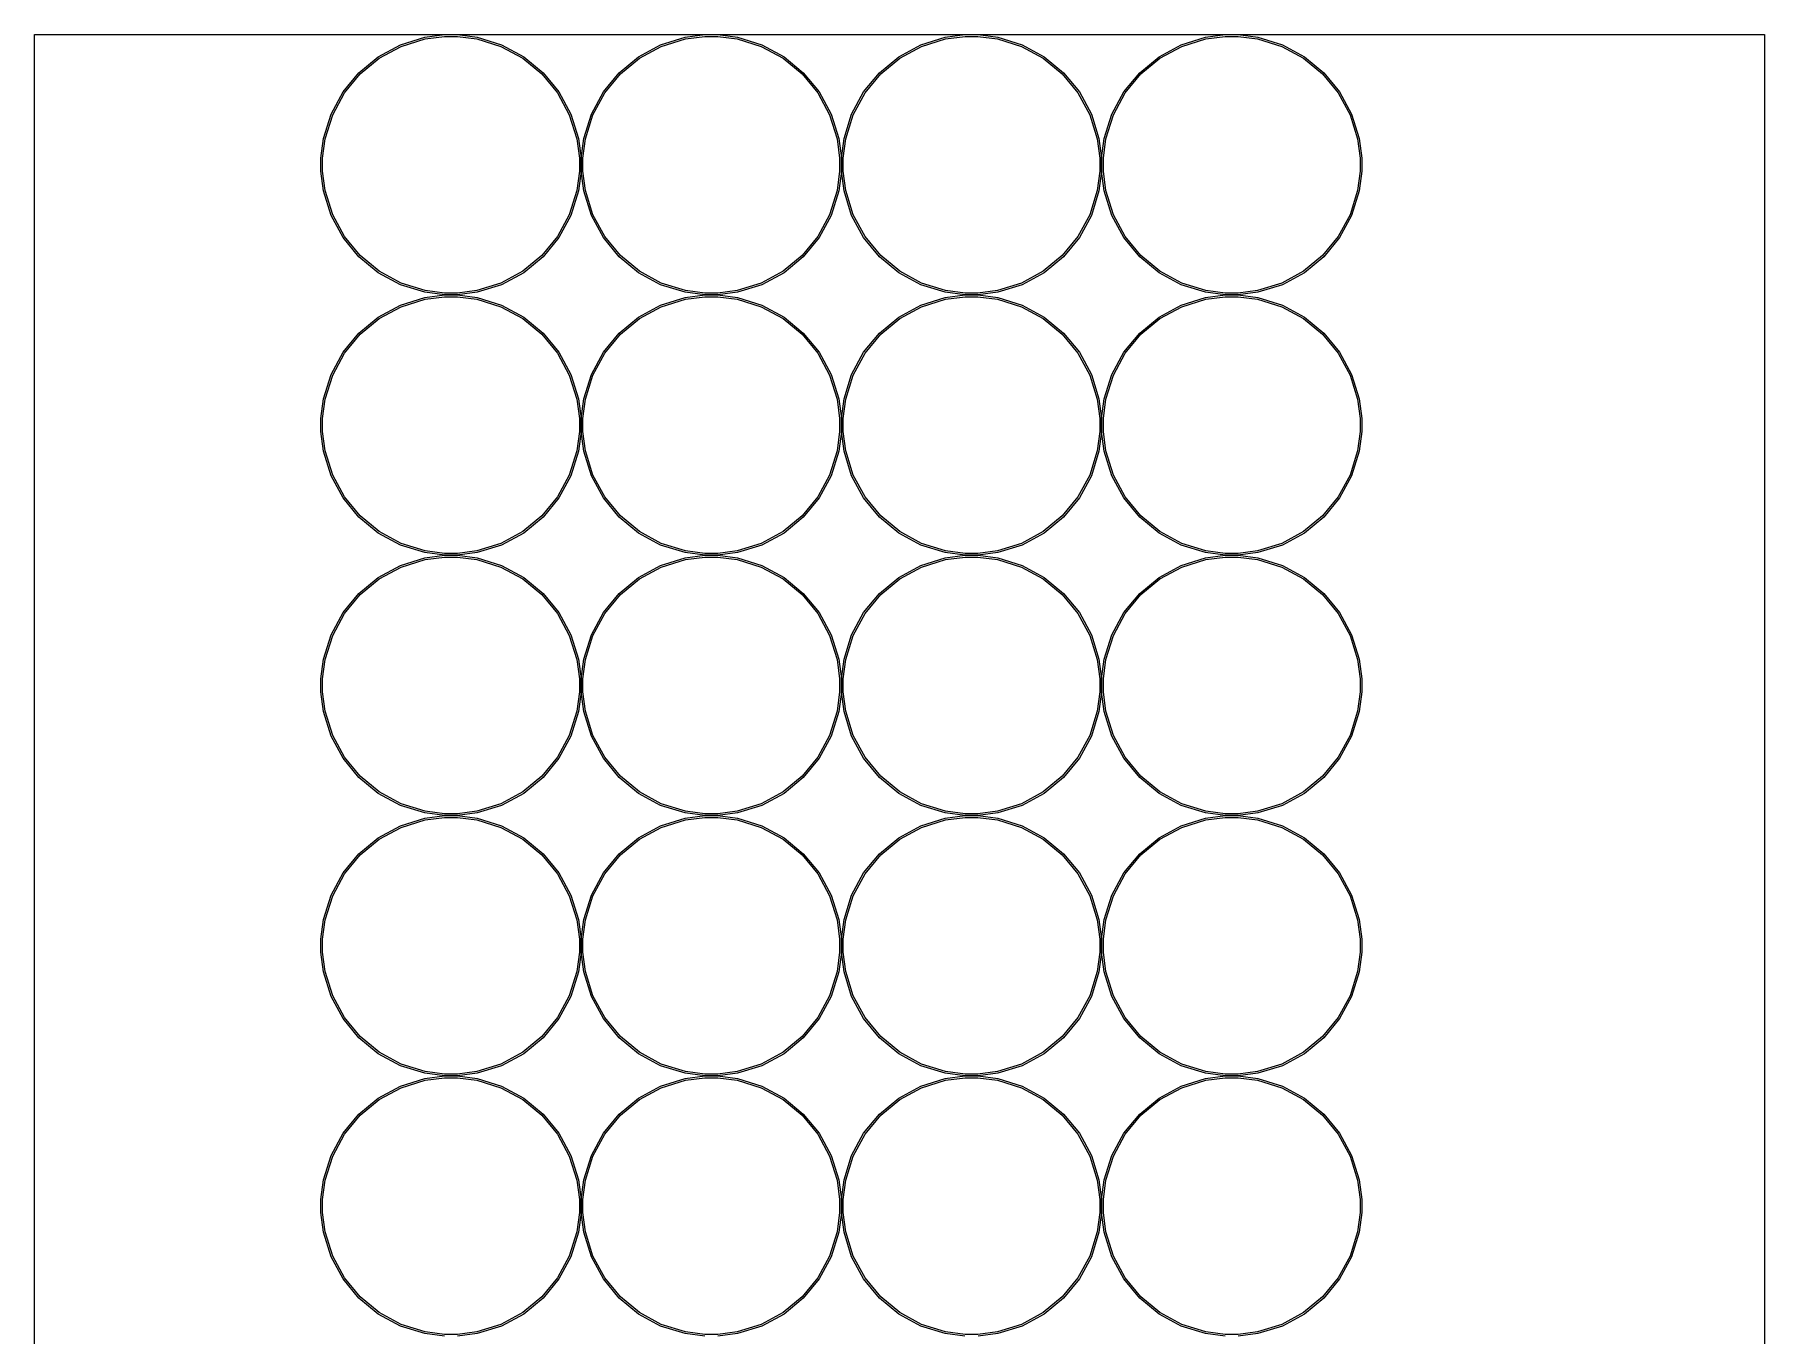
# Model space of a CAD drawing. Extents: x 3 to 206, y 4 to 294.
# Drawn here: x 3.4 to 206.1, y 141.2 to 293.6 of the extents above; entities that cross this region are included whole.
import ezdxf

# ---------------------------------------------------------------- set-up
doc = ezdxf.new("R2010")
doc.units = 0
doc.layers.add('CCC-CC-CC', color=254, linetype='CONTINUOUS')
doc.layers.add('CFF-FF-FF-WHITE', color=7, linetype='CONTINUOUS')

msp = doc.modelspace()

# ---------------------------------------------------------------- linework, layer by layer
at = {"layer": 'CCC-CC-CC'}
for points in [[(52.2319, 293.599), (52.9992, 293.599), (55.3036, 293.291), (58.1656, 292.402), (60.7564, 290.996), (63.0135, 289.135), (64.8751, 286.877), (66.2809, 284.287), (67.1696, 281.424), (67.4797, 279.12), (67.4797, 278.351), (67.4797, 277.584), (67.1696, 275.28), (66.2809, 272.417), (64.8751, 269.827), (63.0135, 267.571), (60.7564, 265.709), (58.1656, 264.304), (55.3036, 263.415), (52.9992, 263.105), (52.2319, 263.105), (51.4629, 263.105), (49.1589, 263.415), (46.2964, 264.304), (43.706, 265.709), (41.4486, 267.571), (39.587, 269.827), (38.1811, 272.417), (37.2925, 275.28), (36.9838, 277.584), (36.9838, 278.351), (36.9838, 279.12), (37.2925, 281.424), (38.1811, 284.287), (39.587, 286.877), (41.4486, 289.135), (43.706, 290.996), (46.2964, 292.402), (49.1589, 293.291), (51.4629, 293.599), (52.2319, 293.599)], [(52.2319, 293.395), (52.9897, 293.395), (55.2633, 293.091), (58.087, 292.214), (60.6432, 290.827), (62.8689, 288.99), (64.7058, 286.764), (66.0936, 284.208), (66.9699, 281.384), (67.2758, 279.111), (67.2758, 278.351), (67.2758, 277.593), (66.9699, 275.32), (66.0936, 272.496), (64.7058, 269.941), (62.8689, 267.714), (60.6432, 265.877), (58.087, 264.489), (55.2633, 263.613), (52.9897, 263.307), (52.2319, 263.307), (51.4724, 263.307), (49.1987, 263.613), (46.3751, 264.489), (43.8203, 265.877), (41.5932, 267.714), (39.7563, 269.941), (38.3688, 272.496), (37.4922, 275.32), (37.1877, 277.593), (37.1877, 278.351), (37.1877, 279.111), (37.4922, 281.384), (38.3688, 284.208), (39.7563, 286.764), (41.5932, 288.99), (43.8203, 290.827), (46.3751, 292.214), (49.1987, 293.091), (51.4724, 293.395), (52.2319, 293.395)], [(82.7278, 293.599), (83.4954, 293.599), (85.7994, 293.291), (88.6615, 292.402), (91.2523, 290.996), (93.5083, 289.135), (95.3699, 286.877), (96.7754, 284.287), (97.6644, 281.424), (97.9745, 279.12), (97.9745, 278.351), (97.9745, 277.584), (97.6644, 275.28), (96.7754, 272.417), (95.3699, 269.827), (93.5083, 267.571), (91.2523, 265.709), (88.6615, 264.304), (85.7994, 263.415), (83.4954, 263.105), (82.7278, 263.105), (81.9587, 263.105), (79.6548, 263.415), (76.7927, 264.304), (74.2019, 265.709), (71.9448, 267.571), (70.0828, 269.827), (68.6774, 272.417), (67.7884, 275.28), (67.4797, 277.584), (67.4797, 278.351), (67.4797, 279.12), (67.7884, 281.424), (68.6774, 284.287), (70.0828, 286.877), (71.9448, 289.135), (74.2019, 290.996), (76.7927, 292.402), (79.6548, 293.291), (81.9587, 293.599), (82.7278, 293.599)], [(82.7278, 293.395), (83.4856, 293.395), (85.7596, 293.091), (88.5832, 292.214), (91.138, 290.827), (93.3648, 288.99), (95.2017, 286.764), (96.5895, 284.208), (97.4658, 281.384), (97.7717, 279.111), (97.7717, 278.351), (97.7717, 277.593), (97.4658, 275.32), (96.5895, 272.496), (95.2017, 269.941), (93.3648, 267.714), (91.138, 265.877), (88.5832, 264.489), (85.7596, 263.613), (83.4856, 263.307), (82.7278, 263.307), (81.9686, 263.307), (79.6946, 263.613), (76.871, 264.489), (74.3148, 265.877), (72.088, 267.714), (70.2511, 269.941), (68.8633, 272.496), (67.987, 275.32), (67.6822, 277.593), (67.6822, 278.351), (67.6822, 279.111), (67.987, 281.384), (68.8633, 284.208), (70.2511, 286.764), (72.088, 288.99), (74.3148, 290.827), (76.871, 292.214), (79.6946, 293.091), (81.9686, 293.395), (82.7278, 293.395)], [(113.222, 293.599), (113.99, 293.599), (116.294, 293.291), (119.156, 292.402), (121.747, 290.996), (124.004, 289.135), (125.866, 286.877), (127.272, 284.287), (128.16, 281.424), (128.47, 279.12), (128.47, 278.351), (128.47, 277.584), (128.16, 275.28), (127.272, 272.417), (125.866, 269.827), (124.004, 267.571), (121.747, 265.709), (119.156, 264.304), (116.294, 263.415), (113.99, 263.105), (113.222, 263.105), (112.454, 263.105), (110.149, 263.415), (107.287, 264.304), (104.696, 265.709), (102.439, 267.571), (100.578, 269.827), (99.1718, 272.417), (98.2832, 275.28), (97.9745, 277.584), (97.9745, 278.351), (97.9745, 279.12), (98.2832, 281.424), (99.1718, 284.287), (100.578, 286.877), (102.439, 289.135), (104.696, 290.996), (107.287, 292.402), (110.149, 293.291), (112.454, 293.599), (113.222, 293.599)], [(113.222, 293.395), (113.98, 293.395), (116.254, 293.091), (119.078, 292.214), (121.634, 290.827), (123.86, 288.99), (125.696, 286.764), (127.084, 284.208), (127.961, 281.384), (128.266, 279.111), (128.266, 278.351), (128.266, 277.593), (127.961, 275.32), (127.084, 272.496), (125.696, 269.941), (123.86, 267.714), (121.634, 265.877), (119.078, 264.489), (116.254, 263.613), (113.98, 263.307), (113.222, 263.307), (112.463, 263.307), (110.189, 263.613), (107.366, 264.489), (104.811, 265.877), (102.584, 267.714), (100.747, 269.941), (99.3592, 272.496), (98.4829, 275.32), (98.1784, 277.593), (98.1784, 278.351), (98.1784, 279.111), (98.4829, 281.384), (99.3592, 284.208), (100.747, 286.764), (102.584, 288.99), (104.811, 290.827), (107.366, 292.214), (110.189, 293.091), (112.463, 293.395), (113.222, 293.395)], [(143.718, 293.599), (144.486, 293.599), (146.79, 293.291), (149.652, 292.402), (152.243, 290.996), (154.499, 289.135), (156.361, 286.877), (157.766, 284.287), (158.655, 281.424), (158.965, 279.12), (158.965, 278.351), (158.965, 277.584), (158.655, 275.28), (157.766, 272.417), (156.361, 269.827), (154.499, 267.571), (152.243, 265.709), (149.652, 264.304), (146.79, 263.415), (144.486, 263.105), (143.718, 263.105), (142.949, 263.105), (140.645, 263.415), (137.783, 264.304), (135.193, 265.709), (132.935, 267.571), (131.074, 269.827), (129.668, 272.417), (128.779, 275.28), (128.47, 277.584), (128.47, 278.351), (128.47, 279.12), (128.779, 281.424), (129.668, 284.287), (131.074, 286.877), (132.935, 289.135), (135.193, 290.996), (137.783, 292.402), (140.645, 293.291), (142.949, 293.599), (143.718, 293.599)], [(143.718, 293.395), (144.476, 293.395), (146.75, 293.091), (149.574, 292.214), (152.128, 290.827), (154.355, 288.99), (156.192, 286.764), (157.58, 284.208), (158.456, 281.384), (158.762, 279.111), (158.762, 278.351), (158.762, 277.593), (158.456, 275.32), (157.58, 272.496), (156.192, 269.941), (154.355, 267.714), (152.128, 265.877), (149.574, 264.489), (146.75, 263.613), (144.476, 263.307), (143.718, 263.307), (142.959, 263.307), (140.685, 263.613), (137.862, 264.489), (135.305, 265.877), (133.078, 267.714), (131.241, 269.941), (129.854, 272.496), (128.977, 275.32), (128.673, 277.593), (128.673, 278.351), (128.673, 279.111), (128.977, 281.384), (129.854, 284.208), (131.241, 286.764), (133.078, 288.99), (135.305, 290.827), (137.862, 292.214), (140.685, 293.091), (142.959, 293.395), (143.718, 293.395)], [(52.2319, 263.105), (52.9992, 263.105), (55.3036, 262.796), (58.1656, 261.907), (60.7564, 260.502), (63.0135, 258.64), (64.8751, 256.383), (66.2809, 253.792), (67.1696, 250.93), (67.4797, 248.626), (67.4797, 247.857), (67.4797, 247.089), (67.1696, 244.785), (66.2809, 241.923), (64.8751, 239.332), (63.0135, 237.075), (60.7564, 235.213), (58.1656, 233.808), (55.3036, 232.919), (52.9992, 232.609), (52.2319, 232.609), (51.4629, 232.609), (49.1589, 232.919), (46.2964, 233.808), (43.706, 235.213), (41.4486, 237.075), (39.587, 239.332), (38.1811, 241.923), (37.2925, 244.785), (36.9838, 247.089), (36.9838, 247.857), (36.9838, 248.626), (37.2925, 250.93), (38.1811, 253.792), (39.587, 256.383), (41.4486, 258.64), (43.706, 260.502), (46.2964, 261.907), (49.1589, 262.796), (51.4629, 263.105), (52.2319, 263.105)], [(52.2319, 262.901), (52.9897, 262.901), (55.2633, 262.596), (58.087, 261.72), (60.6432, 260.332), (62.8689, 258.495), (64.7058, 256.268), (66.0936, 253.714), (66.9699, 250.89), (67.2758, 248.616), (67.2758, 247.857), (67.2758, 247.099), (66.9699, 244.825), (66.0936, 242.001), (64.7058, 239.445), (62.8689, 237.22), (60.6432, 235.383), (58.087, 233.995), (55.2633, 233.119), (52.9897, 232.813), (52.2319, 232.813), (51.4724, 232.813), (49.1987, 233.119), (46.3751, 233.995), (43.8203, 235.383), (41.5932, 237.22), (39.7563, 239.445), (38.3688, 242.001), (37.4922, 244.825), (37.1877, 247.099), (37.1877, 247.857), (37.1877, 248.616), (37.4922, 250.89), (38.3688, 253.714), (39.7563, 256.268), (41.5932, 258.495), (43.8203, 260.332), (46.3751, 261.72), (49.1987, 262.596), (51.4724, 262.901), (52.2319, 262.901)], [(82.7278, 263.105), (83.4954, 263.105), (85.7994, 262.796), (88.6615, 261.907), (91.2523, 260.502), (93.5083, 258.64), (95.3699, 256.383), (96.7754, 253.792), (97.6644, 250.93), (97.9745, 248.626), (97.9745, 247.857), (97.9745, 247.089), (97.6644, 244.785), (96.7754, 241.923), (95.3699, 239.332), (93.5083, 237.075), (91.2523, 235.213), (88.6615, 233.808), (85.7994, 232.919), (83.4954, 232.609), (82.7278, 232.609), (81.9587, 232.609), (79.6548, 232.919), (76.7927, 233.808), (74.2019, 235.213), (71.9448, 237.075), (70.0828, 239.332), (68.6774, 241.923), (67.7884, 244.785), (67.4797, 247.089), (67.4797, 247.857), (67.4797, 248.626), (67.7884, 250.93), (68.6774, 253.792), (70.0828, 256.383), (71.9448, 258.64), (74.2019, 260.502), (76.7927, 261.907), (79.6548, 262.796), (81.9587, 263.105), (82.7278, 263.105)], [(82.7278, 262.901), (83.4856, 262.901), (85.7596, 262.596), (88.5832, 261.72), (91.138, 260.332), (93.3648, 258.495), (95.2017, 256.268), (96.5895, 253.714), (97.4658, 250.89), (97.7717, 248.616), (97.7717, 247.857), (97.7717, 247.099), (97.4658, 244.825), (96.5895, 242.001), (95.2017, 239.445), (93.3648, 237.22), (91.138, 235.383), (88.5832, 233.995), (85.7596, 233.119), (83.4856, 232.813), (82.7278, 232.813), (81.9686, 232.813), (79.6946, 233.119), (76.871, 233.995), (74.3148, 235.383), (72.088, 237.22), (70.2511, 239.445), (68.8633, 242.001), (67.987, 244.825), (67.6822, 247.099), (67.6822, 247.857), (67.6822, 248.616), (67.987, 250.89), (68.8633, 253.714), (70.2511, 256.268), (72.088, 258.495), (74.3148, 260.332), (76.871, 261.72), (79.6946, 262.596), (81.9686, 262.901), (82.7278, 262.901)], [(113.222, 263.105), (113.99, 263.105), (116.294, 262.796), (119.156, 261.907), (121.747, 260.502), (124.004, 258.64), (125.866, 256.383), (127.272, 253.792), (128.16, 250.93), (128.47, 248.626), (128.47, 247.857), (128.47, 247.089), (128.16, 244.785), (127.272, 241.923), (125.866, 239.332), (124.004, 237.075), (121.747, 235.213), (119.156, 233.808), (116.294, 232.919), (113.99, 232.609), (113.222, 232.609), (112.454, 232.609), (110.149, 232.919), (107.287, 233.808), (104.696, 235.213), (102.439, 237.075), (100.578, 239.332), (99.1718, 241.923), (98.2832, 244.785), (97.9745, 247.089), (97.9745, 247.857), (97.9745, 248.626), (98.2832, 250.93), (99.1718, 253.792), (100.578, 256.383), (102.439, 258.64), (104.696, 260.502), (107.287, 261.907), (110.149, 262.796), (112.454, 263.105), (113.222, 263.105)], [(113.222, 262.901), (113.98, 262.901), (116.254, 262.596), (119.078, 261.72), (121.634, 260.332), (123.86, 258.495), (125.696, 256.268), (127.084, 253.714), (127.961, 250.89), (128.266, 248.616), (128.266, 247.857), (128.266, 247.099), (127.961, 244.825), (127.084, 242.001), (125.696, 239.445), (123.86, 237.22), (121.634, 235.383), (119.078, 233.995), (116.254, 233.119), (113.98, 232.813), (113.222, 232.813), (112.463, 232.813), (110.189, 233.119), (107.366, 233.995), (104.811, 235.383), (102.584, 237.22), (100.747, 239.445), (99.3592, 242.001), (98.4829, 244.825), (98.1784, 247.099), (98.1784, 247.857), (98.1784, 248.616), (98.4829, 250.89), (99.3592, 253.714), (100.747, 256.268), (102.584, 258.495), (104.811, 260.332), (107.366, 261.72), (110.189, 262.596), (112.463, 262.901), (113.222, 262.901)], [(143.718, 263.105), (144.486, 263.105), (146.79, 262.796), (149.652, 261.907), (152.243, 260.502), (154.499, 258.64), (156.361, 256.383), (157.766, 253.792), (158.655, 250.93), (158.965, 248.626), (158.965, 247.857), (158.965, 247.089), (158.655, 244.785), (157.766, 241.923), (156.361, 239.332), (154.499, 237.075), (152.243, 235.213), (149.652, 233.808), (146.79, 232.919), (144.486, 232.609), (143.718, 232.609), (142.949, 232.609), (140.645, 232.919), (137.783, 233.808), (135.193, 235.213), (132.935, 237.075), (131.074, 239.332), (129.668, 241.923), (128.779, 244.785), (128.47, 247.089), (128.47, 247.857), (128.47, 248.626), (128.779, 250.93), (129.668, 253.792), (131.074, 256.383), (132.935, 258.64), (135.193, 260.502), (137.783, 261.907), (140.645, 262.796), (142.949, 263.105), (143.718, 263.105)], [(143.718, 262.901), (144.476, 262.901), (146.75, 262.596), (149.574, 261.72), (152.128, 260.332), (154.355, 258.495), (156.192, 256.268), (157.58, 253.714), (158.456, 250.89), (158.762, 248.616), (158.762, 247.857), (158.762, 247.099), (158.456, 244.825), (157.58, 242.001), (156.192, 239.445), (154.355, 237.22), (152.128, 235.383), (149.574, 233.995), (146.75, 233.119), (144.476, 232.813), (143.718, 232.813), (142.959, 232.813), (140.685, 233.119), (137.862, 233.995), (135.305, 235.383), (133.078, 237.22), (131.241, 239.445), (129.854, 242.001), (128.977, 244.825), (128.673, 247.099), (128.673, 247.857), (128.673, 248.616), (128.977, 250.89), (129.854, 253.714), (131.241, 256.268), (133.078, 258.495), (135.305, 260.332), (137.862, 261.72), (140.685, 262.596), (142.959, 262.901), (143.718, 262.901)], [(52.2319, 232.609), (52.9992, 232.609), (55.3036, 232.3), (58.1656, 231.411), (60.7564, 230.005), (63.0135, 228.144), (64.8751, 225.887), (66.2809, 223.296), (67.1696, 220.434), (67.4797, 218.13), (67.4797, 217.361), (67.4797, 216.593), (67.1696, 214.289), (66.2809, 211.427), (64.8751, 208.836), (63.0135, 206.58), (60.7564, 204.719), (58.1656, 203.313), (55.3036, 202.424), (52.9992, 202.114), (52.2319, 202.114), (51.4629, 202.114), (49.1589, 202.424), (46.2964, 203.313), (43.706, 204.719), (41.4486, 206.58), (39.587, 208.836), (38.1811, 211.427), (37.2925, 214.289), (36.9838, 216.593), (36.9838, 217.361), (36.9838, 218.13), (37.2925, 220.434), (38.1811, 223.296), (39.587, 225.887), (41.4486, 228.144), (43.706, 230.005), (46.2964, 231.411), (49.1589, 232.3), (51.4629, 232.609), (52.2319, 232.609)], [(52.2319, 232.405), (52.9897, 232.405), (55.2633, 232.1), (58.087, 231.224), (60.6432, 229.836), (62.8689, 227.999), (64.7058, 225.774), (66.0936, 223.217), (66.9699, 220.394), (67.2758, 218.12), (67.2758, 217.361), (67.2758, 216.603), (66.9699, 214.329), (66.0936, 211.505), (64.7058, 208.951), (62.8689, 206.724), (60.6432, 204.887), (58.087, 203.499), (55.2633, 202.622), (52.9897, 202.317), (52.2319, 202.317), (51.4724, 202.317), (49.1987, 202.622), (46.3751, 203.499), (43.8203, 204.887), (41.5932, 206.724), (39.7563, 208.951), (38.3688, 211.505), (37.4922, 214.329), (37.1877, 216.603), (37.1877, 217.361), (37.1877, 218.12), (37.4922, 220.394), (38.3688, 223.217), (39.7563, 225.774), (41.5932, 227.999), (43.8203, 229.836), (46.3751, 231.224), (49.1987, 232.1), (51.4724, 232.405), (52.2319, 232.405)], [(82.7278, 232.609), (83.4954, 232.609), (85.7994, 232.3), (88.6615, 231.411), (91.2523, 230.005), (93.5083, 228.144), (95.3699, 225.887), (96.7754, 223.296), (97.6644, 220.434), (97.9745, 218.13), (97.9745, 217.361), (97.9745, 216.593), (97.6644, 214.289), (96.7754, 211.427), (95.3699, 208.836), (93.5083, 206.58), (91.2523, 204.719), (88.6615, 203.313), (85.7994, 202.424), (83.4954, 202.114), (82.7278, 202.114), (81.9587, 202.114), (79.6548, 202.424), (76.7927, 203.313), (74.2019, 204.719), (71.9448, 206.58), (70.0828, 208.836), (68.6774, 211.427), (67.7884, 214.289), (67.4797, 216.593), (67.4797, 217.361), (67.4797, 218.13), (67.7884, 220.434), (68.6774, 223.296), (70.0828, 225.887), (71.9448, 228.144), (74.2019, 230.005), (76.7927, 231.411), (79.6548, 232.3), (81.9587, 232.609), (82.7278, 232.609)], [(82.7278, 232.405), (83.4856, 232.405), (85.7596, 232.1), (88.5832, 231.224), (91.138, 229.836), (93.3648, 227.999), (95.2017, 225.774), (96.5895, 223.217), (97.4658, 220.394), (97.7717, 218.12), (97.7717, 217.361), (97.7717, 216.603), (97.4658, 214.329), (96.5895, 211.505), (95.2017, 208.951), (93.3648, 206.724), (91.138, 204.887), (88.5832, 203.499), (85.7596, 202.622), (83.4856, 202.317), (82.7278, 202.317), (81.9686, 202.317), (79.6946, 202.622), (76.871, 203.499), (74.3148, 204.887), (72.088, 206.724), (70.2511, 208.951), (68.8633, 211.505), (67.987, 214.329), (67.6822, 216.603), (67.6822, 217.361), (67.6822, 218.12), (67.987, 220.394), (68.8633, 223.217), (70.2511, 225.774), (72.088, 227.999), (74.3148, 229.836), (76.871, 231.224), (79.6946, 232.1), (81.9686, 232.405), (82.7278, 232.405)], [(113.222, 232.609), (113.99, 232.609), (116.294, 232.3), (119.156, 231.411), (121.747, 230.005), (124.004, 228.144), (125.866, 225.887), (127.272, 223.296), (128.16, 220.434), (128.47, 218.13), (128.47, 217.361), (128.47, 216.593), (128.16, 214.289), (127.272, 211.427), (125.866, 208.836), (124.004, 206.58), (121.747, 204.719), (119.156, 203.313), (116.294, 202.424), (113.99, 202.114), (113.222, 202.114), (112.454, 202.114), (110.149, 202.424), (107.287, 203.313), (104.696, 204.719), (102.439, 206.58), (100.578, 208.836), (99.1718, 211.427), (98.2832, 214.289), (97.9745, 216.593), (97.9745, 217.361), (97.9745, 218.13), (98.2832, 220.434), (99.1718, 223.296), (100.578, 225.887), (102.439, 228.144), (104.696, 230.005), (107.287, 231.411), (110.149, 232.3), (112.454, 232.609), (113.222, 232.609)], [(113.222, 232.405), (113.98, 232.405), (116.254, 232.1), (119.078, 231.224), (121.634, 229.836), (123.86, 227.999), (125.696, 225.774), (127.084, 223.217), (127.961, 220.394), (128.266, 218.12), (128.266, 217.361), (128.266, 216.603), (127.961, 214.329), (127.084, 211.505), (125.696, 208.951), (123.86, 206.724), (121.634, 204.887), (119.078, 203.499), (116.254, 202.622), (113.98, 202.317), (113.222, 202.317), (112.463, 202.317), (110.189, 202.622), (107.366, 203.499), (104.811, 204.887), (102.584, 206.724), (100.747, 208.951), (99.3592, 211.505), (98.4829, 214.329), (98.1784, 216.603), (98.1784, 217.361), (98.1784, 218.12), (98.4829, 220.394), (99.3592, 223.217), (100.747, 225.774), (102.584, 227.999), (104.811, 229.836), (107.366, 231.224), (110.189, 232.1), (112.463, 232.405), (113.222, 232.405)], [(143.718, 232.609), (144.486, 232.609), (146.79, 232.3), (149.652, 231.411), (152.243, 230.005), (154.499, 228.144), (156.361, 225.887), (157.766, 223.296), (158.655, 220.434), (158.965, 218.13), (158.965, 217.361), (158.965, 216.593), (158.655, 214.289), (157.766, 211.427), (156.361, 208.836), (154.499, 206.58), (152.243, 204.719), (149.652, 203.313), (146.79, 202.424), (144.486, 202.114), (143.718, 202.114), (142.949, 202.114), (140.645, 202.424), (137.783, 203.313), (135.193, 204.719), (132.935, 206.58), (131.074, 208.836), (129.668, 211.427), (128.779, 214.289), (128.47, 216.593), (128.47, 217.361), (128.47, 218.13), (128.779, 220.434), (129.668, 223.296), (131.074, 225.887), (132.935, 228.144), (135.193, 230.005), (137.783, 231.411), (140.645, 232.3), (142.949, 232.609), (143.718, 232.609)], [(143.718, 232.405), (144.476, 232.405), (146.75, 232.1), (149.574, 231.224), (152.128, 229.836), (154.355, 227.999), (156.192, 225.774), (157.58, 223.217), (158.456, 220.394), (158.762, 218.12), (158.762, 217.361), (158.762, 216.603), (158.456, 214.329), (157.58, 211.505), (156.192, 208.951), (154.355, 206.724), (152.128, 204.887), (149.574, 203.499), (146.75, 202.622), (144.476, 202.317), (143.718, 202.317), (142.959, 202.317), (140.685, 202.622), (137.862, 203.499), (135.305, 204.887), (133.078, 206.724), (131.241, 208.951), (129.854, 211.505), (128.977, 214.329), (128.673, 216.603), (128.673, 217.361), (128.673, 218.12), (128.977, 220.394), (129.854, 223.217), (131.241, 225.774), (133.078, 227.999), (135.305, 229.836), (137.862, 231.224), (140.685, 232.1), (142.959, 232.405), (143.718, 232.405)], [(52.2319, 202.114), (52.9992, 202.114), (55.3036, 201.805), (58.1656, 200.916), (60.7564, 199.511), (63.0135, 197.649), (64.8751, 195.392), (66.2809, 192.801), (67.1696, 189.939), (67.4797, 187.635), (67.4797, 186.866), (67.4797, 186.098), (67.1696, 183.794), (66.2809, 180.932), (64.8751, 178.342), (63.0135, 176.084), (60.7564, 174.222), (58.1656, 172.817), (55.3036, 171.928), (52.9992, 171.618), (52.2319, 171.618), (51.4629, 171.618), (49.1589, 171.928), (46.2964, 172.817), (43.706, 174.222), (41.4486, 176.084), (39.587, 178.342), (38.1811, 180.932), (37.2925, 183.794), (36.9838, 186.098), (36.9838, 186.866), (36.9838, 187.635), (37.2925, 189.939), (38.1811, 192.801), (39.587, 195.392), (41.4486, 197.649), (43.706, 199.511), (46.2964, 200.916), (49.1589, 201.805), (51.4629, 202.114), (52.2319, 202.114)], [(52.2319, 201.91), (52.9897, 201.91), (55.2633, 201.605), (58.087, 200.729), (60.6432, 199.342), (62.8689, 197.504), (64.7058, 195.278), (66.0936, 192.723), (66.9699, 189.899), (67.2758, 187.626), (67.2758, 186.866), (67.2758, 186.108), (66.9699, 183.834), (66.0936, 181.011), (64.7058, 178.454), (62.8689, 176.229), (60.6432, 174.392), (58.087, 173.004), (55.2633, 172.128), (52.9897, 171.822), (52.2319, 171.822), (51.4724, 171.822), (49.1987, 172.128), (46.3751, 173.004), (43.8203, 174.392), (41.5932, 176.229), (39.7563, 178.454), (38.3688, 181.011), (37.4922, 183.834), (37.1877, 186.108), (37.1877, 186.866), (37.1877, 187.626), (37.4922, 189.899), (38.3688, 192.723), (39.7563, 195.278), (41.5932, 197.504), (43.8203, 199.342), (46.3751, 200.729), (49.1987, 201.605), (51.4724, 201.91), (52.2319, 201.91)], [(82.7278, 202.114), (83.4954, 202.114), (85.7994, 201.805), (88.6615, 200.916), (91.2523, 199.511), (93.5083, 197.649), (95.3699, 195.392), (96.7754, 192.801), (97.6644, 189.939), (97.9745, 187.635), (97.9745, 186.866), (97.9745, 186.098), (97.6644, 183.794), (96.7754, 180.932), (95.3699, 178.342), (93.5083, 176.084), (91.2523, 174.222), (88.6615, 172.817), (85.7994, 171.928), (83.4954, 171.618), (82.7278, 171.618), (81.9587, 171.618), (79.6548, 171.928), (76.7927, 172.817), (74.2019, 174.222), (71.9448, 176.084), (70.0828, 178.342), (68.6774, 180.932), (67.7884, 183.794), (67.4797, 186.098), (67.4797, 186.866), (67.4797, 187.635), (67.7884, 189.939), (68.6774, 192.801), (70.0828, 195.392), (71.9448, 197.649), (74.2019, 199.511), (76.7927, 200.916), (79.6548, 201.805), (81.9587, 202.114), (82.7278, 202.114)], [(82.7278, 201.91), (83.4856, 201.91), (85.7596, 201.605), (88.5832, 200.729), (91.138, 199.342), (93.3648, 197.504), (95.2017, 195.278), (96.5895, 192.723), (97.4658, 189.899), (97.7717, 187.626), (97.7717, 186.866), (97.7717, 186.108), (97.4658, 183.834), (96.5895, 181.011), (95.2017, 178.454), (93.3648, 176.229), (91.138, 174.392), (88.5832, 173.004), (85.7596, 172.128), (83.4856, 171.822), (82.7278, 171.822), (81.9686, 171.822), (79.6946, 172.128), (76.871, 173.004), (74.3148, 174.392), (72.088, 176.229), (70.2511, 178.454), (68.8633, 181.011), (67.987, 183.834), (67.6822, 186.108), (67.6822, 186.866), (67.6822, 187.626), (67.987, 189.899), (68.8633, 192.723), (70.2511, 195.278), (72.088, 197.504), (74.3148, 199.342), (76.871, 200.729), (79.6946, 201.605), (81.9686, 201.91), (82.7278, 201.91)], [(113.222, 202.114), (113.99, 202.114), (116.294, 201.805), (119.156, 200.916), (121.747, 199.511), (124.004, 197.649), (125.866, 195.392), (127.272, 192.801), (128.16, 189.939), (128.47, 187.635), (128.47, 186.866), (128.47, 186.098), (128.16, 183.794), (127.272, 180.932), (125.866, 178.342), (124.004, 176.084), (121.747, 174.222), (119.156, 172.817), (116.294, 171.928), (113.99, 171.618), (113.222, 171.618), (112.454, 171.618), (110.149, 171.928), (107.287, 172.817), (104.696, 174.222), (102.439, 176.084), (100.578, 178.342), (99.1718, 180.932), (98.2832, 183.794), (97.9745, 186.098), (97.9745, 186.866), (97.9745, 187.635), (98.2832, 189.939), (99.1718, 192.801), (100.578, 195.392), (102.439, 197.649), (104.696, 199.511), (107.287, 200.916), (110.149, 201.805), (112.454, 202.114), (113.222, 202.114)], [(113.222, 201.91), (113.98, 201.91), (116.254, 201.605), (119.078, 200.729), (121.634, 199.342), (123.86, 197.504), (125.696, 195.278), (127.084, 192.723), (127.961, 189.899), (128.266, 187.626), (128.266, 186.866), (128.266, 186.108), (127.961, 183.834), (127.084, 181.011), (125.696, 178.454), (123.86, 176.229), (121.634, 174.392), (119.078, 173.004), (116.254, 172.128), (113.98, 171.822), (113.222, 171.822), (112.463, 171.822), (110.189, 172.128), (107.366, 173.004), (104.811, 174.392), (102.584, 176.229), (100.747, 178.454), (99.3592, 181.011), (98.4829, 183.834), (98.1784, 186.108), (98.1784, 186.866), (98.1784, 187.626), (98.4829, 189.899), (99.3592, 192.723), (100.747, 195.278), (102.584, 197.504), (104.811, 199.342), (107.366, 200.729), (110.189, 201.605), (112.463, 201.91), (113.222, 201.91)], [(143.718, 202.114), (144.486, 202.114), (146.79, 201.805), (149.652, 200.916), (152.243, 199.511), (154.499, 197.649), (156.361, 195.392), (157.766, 192.801), (158.655, 189.939), (158.965, 187.635), (158.965, 186.866), (158.965, 186.098), (158.655, 183.794), (157.766, 180.932), (156.361, 178.342), (154.499, 176.084), (152.243, 174.222), (149.652, 172.817), (146.79, 171.928), (144.486, 171.618), (143.718, 171.618), (142.949, 171.618), (140.645, 171.928), (137.783, 172.817), (135.193, 174.222), (132.935, 176.084), (131.074, 178.342), (129.668, 180.932), (128.779, 183.794), (128.47, 186.098), (128.47, 186.866), (128.47, 187.635), (128.779, 189.939), (129.668, 192.801), (131.074, 195.392), (132.935, 197.649), (135.193, 199.511), (137.783, 200.916), (140.645, 201.805), (142.949, 202.114), (143.718, 202.114)], [(143.718, 201.91), (144.476, 201.91), (146.75, 201.605), (149.574, 200.729), (152.128, 199.342), (154.355, 197.504), (156.192, 195.278), (157.58, 192.723), (158.456, 189.899), (158.762, 187.626), (158.762, 186.866), (158.762, 186.108), (158.456, 183.834), (157.58, 181.011), (156.192, 178.454), (154.355, 176.229), (152.128, 174.392), (149.574, 173.004), (146.75, 172.128), (144.476, 171.822), (143.718, 171.822), (142.959, 171.822), (140.685, 172.128), (137.862, 173.004), (135.305, 174.392), (133.078, 176.229), (131.241, 178.454), (129.854, 181.011), (128.977, 183.834), (128.673, 186.108), (128.673, 186.866), (128.673, 187.626), (128.977, 189.899), (129.854, 192.723), (131.241, 195.278), (133.078, 197.504), (135.305, 199.342), (137.862, 200.729), (140.685, 201.605), (142.959, 201.91), (143.718, 201.91)], [(52.2319, 171.414), (52.9897, 171.414), (55.2633, 171.11), (58.087, 170.233), (60.6432, 168.845), (62.8689, 167.009), (64.7058, 164.783), (66.0936, 162.227), (66.9699, 159.403), (67.2758, 157.129), (67.2758, 156.37), (67.2758, 155.612), (66.9699, 153.338), (66.0936, 150.515), (64.7058, 147.96), (62.8689, 145.733), (60.6432, 143.896), (58.087, 142.508), (55.2633, 141.632), (52.9897, 141.326), (52.2319, 141.326), (51.4724, 141.326), (49.1987, 141.632), (46.3751, 142.508), (43.8203, 143.896), (41.5932, 145.733), (39.7563, 147.96), (38.3688, 150.515), (37.4922, 153.338), (37.1877, 155.612), (37.1877, 156.37), (37.1877, 157.129), (37.4922, 159.403), (38.3688, 162.227), (39.7563, 164.783), (41.5932, 167.009), (43.8203, 168.845), (46.3751, 170.233), (49.1987, 171.11), (51.4724, 171.414), (52.2319, 171.414)], [(82.7278, 171.414), (83.4856, 171.414), (85.7596, 171.11), (88.5832, 170.233), (91.138, 168.845), (93.3648, 167.009), (95.2017, 164.783), (96.5895, 162.227), (97.4658, 159.403), (97.7717, 157.129), (97.7717, 156.37), (97.7717, 155.612), (97.4658, 153.338), (96.5895, 150.515), (95.2017, 147.96), (93.3648, 145.733), (91.138, 143.896), (88.5832, 142.508), (85.7596, 141.632), (83.4856, 141.326), (82.7278, 141.326), (81.9686, 141.326), (79.6946, 141.632), (76.871, 142.508), (74.3148, 143.896), (72.088, 145.733), (70.2511, 147.96), (68.8633, 150.515), (67.987, 153.338), (67.6822, 155.612), (67.6822, 156.37), (67.6822, 157.129), (67.987, 159.403), (68.8633, 162.227), (70.2511, 164.783), (72.088, 167.009), (74.3148, 168.845), (76.871, 170.233), (79.6946, 171.11), (81.9686, 171.414), (82.7278, 171.414)], [(113.222, 171.414), (113.98, 171.414), (116.254, 171.11), (119.078, 170.233), (121.634, 168.845), (123.86, 167.009), (125.696, 164.783), (127.084, 162.227), (127.961, 159.403), (128.266, 157.129), (128.266, 156.37), (128.266, 155.612), (127.961, 153.338), (127.084, 150.515), (125.696, 147.96), (123.86, 145.733), (121.634, 143.896), (119.078, 142.508), (116.254, 141.632), (113.98, 141.326), (113.222, 141.326), (112.463, 141.326), (110.189, 141.632), (107.366, 142.508), (104.811, 143.896), (102.584, 145.733), (100.747, 147.96), (99.3592, 150.515), (98.4829, 153.338), (98.1784, 155.612), (98.1784, 156.37), (98.1784, 157.129), (98.4829, 159.403), (99.3592, 162.227), (100.747, 164.783), (102.584, 167.009), (104.811, 168.845), (107.366, 170.233), (110.189, 171.11), (112.463, 171.414), (113.222, 171.414)], [(143.718, 171.414), (144.476, 171.414), (146.75, 171.11), (149.574, 170.233), (152.128, 168.845), (154.355, 167.009), (156.192, 164.783), (157.58, 162.227), (158.456, 159.403), (158.762, 157.129), (158.762, 156.37), (158.762, 155.612), (158.456, 153.338), (157.58, 150.515), (156.192, 147.96), (154.355, 145.733), (152.128, 143.896), (149.574, 142.508), (146.75, 141.632), (144.476, 141.326), (143.718, 141.326), (142.959, 141.326), (140.685, 141.632), (137.862, 142.508), (135.305, 143.896), (133.078, 145.733), (131.241, 147.96), (129.854, 150.515), (128.977, 153.338), (128.673, 155.612), (128.673, 156.37), (128.673, 157.129), (128.977, 159.403), (129.854, 162.227), (131.241, 164.783), (133.078, 167.009), (135.305, 168.845), (137.862, 170.233), (140.685, 171.11), (142.959, 171.414), (143.718, 171.414)]]:
    msp.add_lwpolyline(points, close=True, dxfattribs=at)
for points in [[(51.4629, 141.123), (49.1589, 141.434), (46.2964, 142.323), (43.706, 143.728), (41.4486, 145.59), (39.587, 147.846), (38.1811, 150.436), (37.2925, 153.299), (36.9838, 155.603), (36.9838, 156.37), (36.9838, 157.139), (37.2925, 159.443), (38.1811, 162.305), (39.587, 164.896), (41.4486, 167.153), (43.706, 169.015), (46.2964, 170.421), (49.1589, 171.31), (51.4629, 171.618), (52.2319, 171.618), (52.2319, 171.618), (52.9992, 171.618), (55.3036, 171.31), (58.1656, 170.421), (60.7564, 169.015), (63.0135, 167.153), (64.8751, 164.896), (66.2809, 162.305), (67.1696, 159.443), (67.4797, 157.139), (67.4797, 156.37), (67.4797, 155.603), (67.1696, 153.299), (66.2809, 150.436), (64.8751, 147.846), (63.0135, 145.59), (60.7564, 143.728), (58.1656, 142.323), (55.3036, 141.434), (52.9992, 141.123)], [(81.9587, 141.123), (79.6548, 141.434), (76.7927, 142.323), (74.2019, 143.728), (71.9448, 145.59), (70.0828, 147.846), (68.6774, 150.436), (67.7884, 153.299), (67.4797, 155.603), (67.4797, 156.37), (67.4797, 157.139), (67.7884, 159.443), (68.6774, 162.305), (70.0828, 164.896), (71.9448, 167.153), (74.2019, 169.015), (76.7927, 170.421), (79.6548, 171.31), (81.9587, 171.618), (82.7278, 171.618), (82.7278, 171.618), (83.4954, 171.618), (85.7994, 171.31), (88.6615, 170.421), (91.2523, 169.015), (93.5083, 167.153), (95.3699, 164.896), (96.7754, 162.305), (97.6644, 159.443), (97.9745, 157.139), (97.9745, 156.37), (97.9745, 155.603), (97.6644, 153.299), (96.7754, 150.436), (95.3699, 147.846), (93.5083, 145.59), (91.2523, 143.728), (88.6615, 142.323), (85.7994, 141.434), (83.4954, 141.123)], [(112.454, 141.123), (110.149, 141.434), (107.287, 142.323), (104.696, 143.728), (102.439, 145.59), (100.578, 147.846), (99.1718, 150.436), (98.2832, 153.299), (97.9745, 155.603), (97.9745, 156.37), (97.9745, 157.139), (98.2832, 159.443), (99.1718, 162.305), (100.578, 164.896), (102.439, 167.153), (104.696, 169.015), (107.287, 170.421), (110.149, 171.31), (112.454, 171.618), (113.222, 171.618), (113.222, 171.618), (113.99, 171.618), (116.294, 171.31), (119.156, 170.421), (121.747, 169.015), (124.004, 167.153), (125.866, 164.896), (127.272, 162.305), (128.16, 159.443), (128.47, 157.139), (128.47, 156.37), (128.47, 155.603), (128.16, 153.299), (127.272, 150.436), (125.866, 147.846), (124.004, 145.59), (121.747, 143.728), (119.156, 142.323), (116.294, 141.434), (113.99, 141.123)], [(142.949, 141.123), (140.645, 141.434), (137.783, 142.323), (135.193, 143.728), (132.935, 145.59), (131.074, 147.846), (129.668, 150.436), (128.779, 153.299), (128.47, 155.603), (128.47, 156.37), (128.47, 157.139), (128.779, 159.443), (129.668, 162.305), (131.074, 164.896), (132.935, 167.153), (135.193, 169.015), (137.783, 170.421), (140.645, 171.31), (142.949, 171.618), (143.718, 171.618), (143.718, 171.618), (144.486, 171.618), (146.79, 171.31), (149.652, 170.421), (152.243, 169.015), (154.499, 167.153), (156.361, 164.896), (157.766, 162.305), (158.655, 159.443), (158.965, 157.139), (158.965, 156.37), (158.965, 155.603), (158.655, 153.299), (157.766, 150.436), (156.361, 147.846), (154.499, 145.59), (152.243, 143.728), (149.652, 142.323), (146.79, 141.434), (144.486, 141.123)]]:
    msp.add_lwpolyline(points, dxfattribs=at)
at = {"layer": 'CFF-FF-FF-WHITE'}
msp.add_lwpolyline([(3.4396, 293.599), (206.131, 293.599), (206.131, 3.6904), (3.4396, 3.6904), (3.4396, 293.599)], close=True, dxfattribs=at)

doc.saveas('drawing.dxf')
